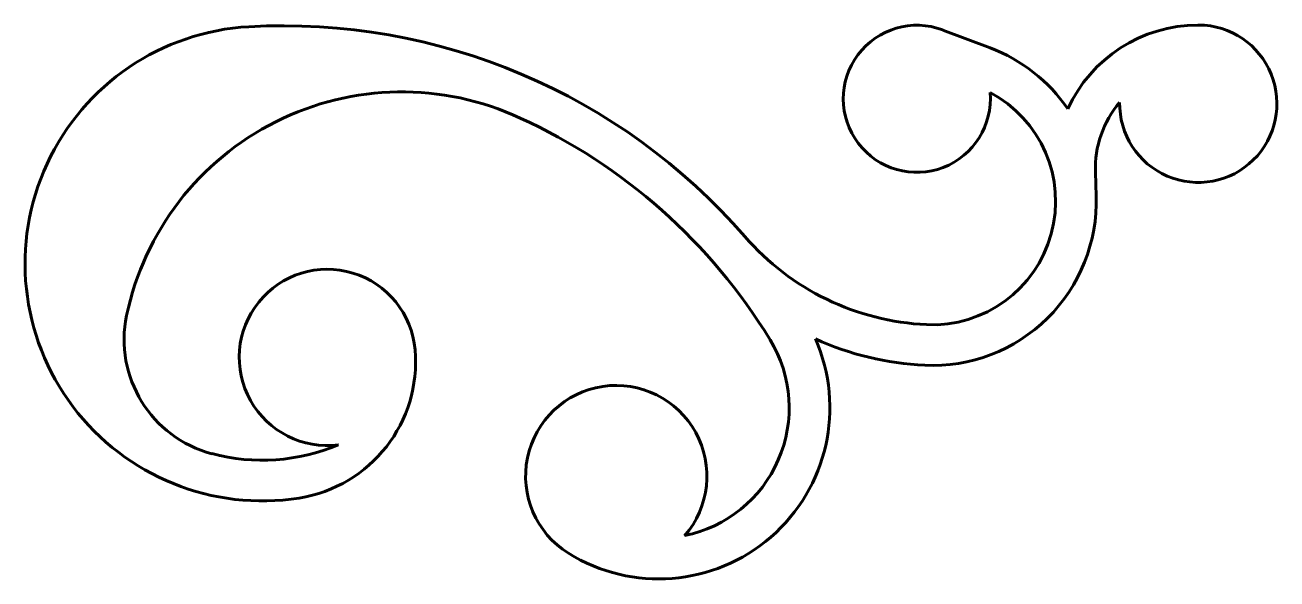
# Model space of a CAD drawing. Header units: millimetres. Extents: x -124 to 532, y -165 to 125.
import ezdxf

# ---------------------------------------------------------------- set-up
doc = ezdxf.new("R2010")
doc.units = ezdxf.units.MM
doc.linetypes.add('K5LT_BASIC', pattern=[0])

msp = doc.modelspace()

# ---------------------------------------------------------------- linework, layer by layer
at = {"color": 5, "linetype": 'K5LT_BASIC', "lineweight": 60, "true_color": 0x0000ff}
for p, q in [((491.32, 125.12), (490.96, 125.12)), ((381.95, 113.15), (357.1, 122.52)), ((449.88, 84.58), (449.9, 84.57)), ((437.58, 35.43), (437.18, 47.99))]:
    msp.add_line(p, q, dxfattribs=at)
for centre, radius, start, end in [((343.48, 86.43), 38.58, 69.33521, 5.02326), ((491.19, 49.74), 75.38, 90.17827, 155.38724), ((491.17, 83.84), 41.27, 178.98909, 89.79635), ((0, 0), 124.45, 93.20648, 278.966), ((10.98, -195.96), 320.72, 40.93881, 93.20648), ((351.58, 32.64), 86.05, 34.30251, 69.33521), ((73.25, -57.45), 147.52, 65.07977, 168.152), ((351.58, 32.64), 64.71, 267.3716, 62.05327), ((491.19, 49.74), 54.05, 139.85773, 181.85655), ((10.98, -195.96), 299.38, 31.41946, 65.44121), ((351.58, 32.64), 86.05, 267.3716, 1.85655), ((354.78, 102.26), 134.4, 220.93881, 267.3716), ((34.15, -49.17), 46.22, 5.00342, 277.32459), ((-10.58, -39.87), 61.87, 168.152, 255.13598), ((8.12, -51.45), 72.36, 278.966, 5.00342), ((208.05, -75.58), 89.79, 238.1384, 23.70115), ((208.05, -75.58), 68.45, 281.46446, 31.41946), ((354.78, 102.26), 155.74, 245.5261, 267.3716), ((185.77, -111.43), 47.58, 318.96059, 238.1384), ((0, 0), 103.11, 255.13598, 292.85321)]:
    msp.add_arc(centre, radius, start, end, dxfattribs=at)

doc.saveas('drawing.dxf')
